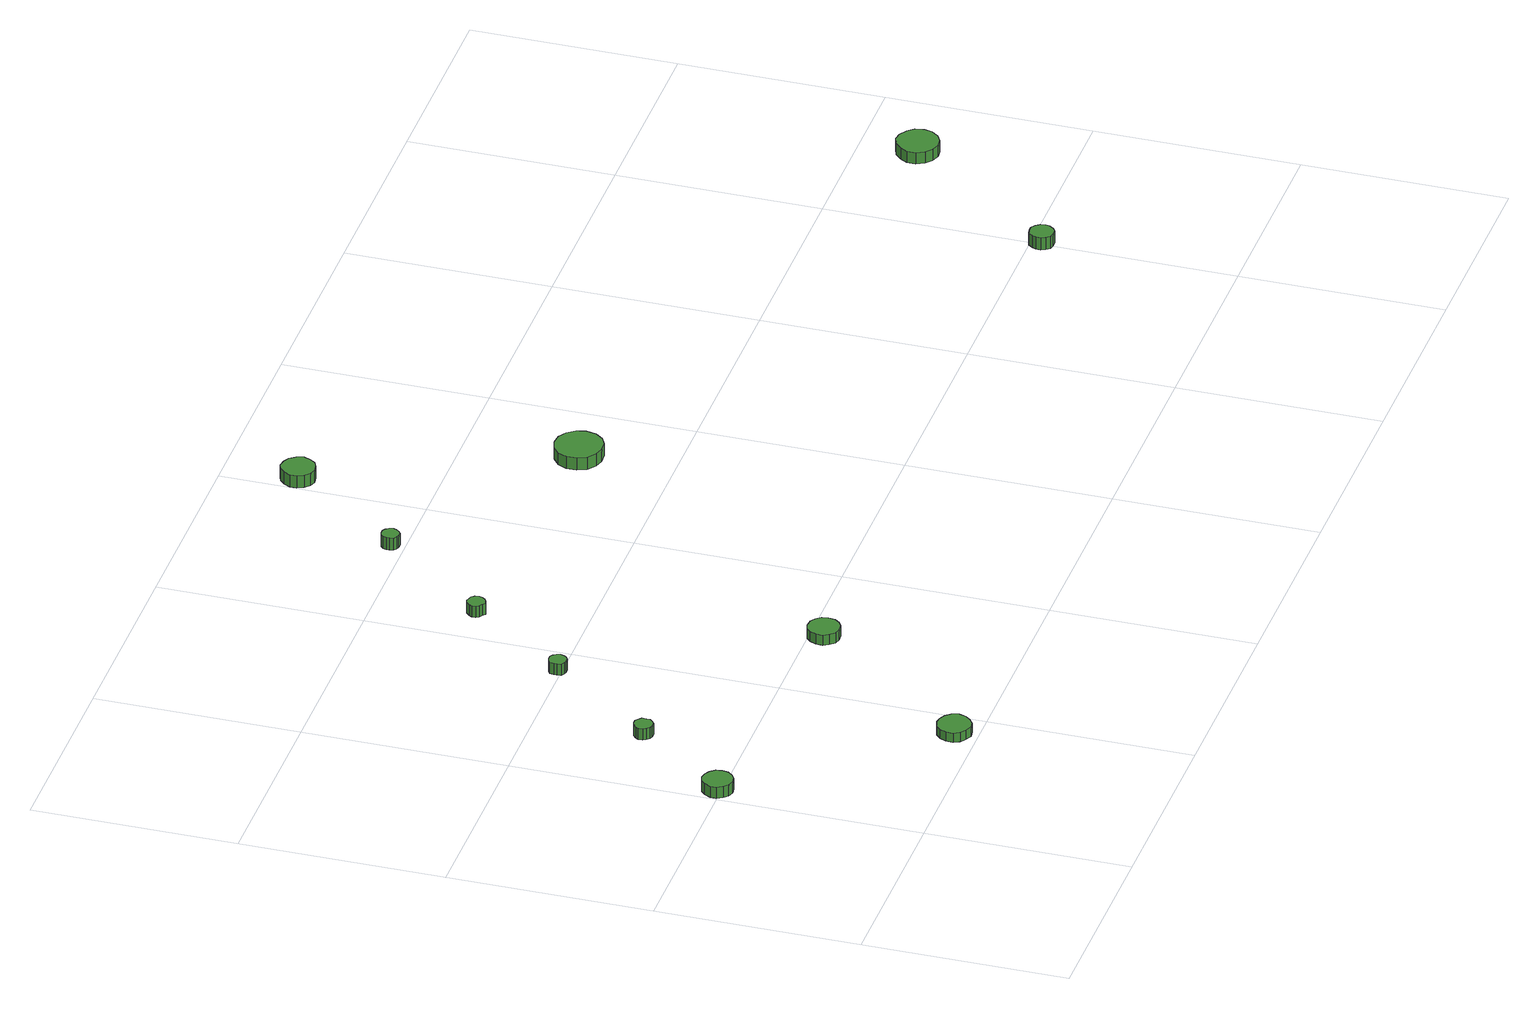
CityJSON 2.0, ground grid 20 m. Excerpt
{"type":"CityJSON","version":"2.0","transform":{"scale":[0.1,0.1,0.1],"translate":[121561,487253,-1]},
"CityObjects":{
"tree1":{"type":"SolitaryVegetationObject","attributes":{"function":"something"},"geometry":[{"type":"MultiSurface","lod":"1","boundaries":[[[0,1,2,3,4,5,6,7,8,9,10,11,12,13,14]],[[15,16,17,18,19,20,21,22,23,24,25,26,27,28,29]],[[0,29,28,1]],[[1,28,27,2]],[[2,27,26,3]],[[3,26,25,4]],[[4,25,24,5]],[[5,24,23,6]],[[6,23,22,7]],[[7,22,21,8]],[[8,21,20,9]],[[9,20,19,10]],[[10,19,18,11]],[[11,18,17,12]],[[12,17,16,13]],[[13,16,15,14]],[[14,15,29,0]]]}]},
"tree2":{"type":"SolitaryVegetationObject","attributes":{"function":"something"},"geometry":[{"type":"MultiSurface","lod":"1","boundaries":[[[30,31,32,33,34,35,36,37,38,39,40,41,42,43,44]],[[45,46,47,48,49,50,51,52,53,54,55,56,57,58,59]],[[30,59,58,31]],[[31,58,57,32]],[[32,57,56,33]],[[33,56,55,34]],[[34,55,54,35]],[[35,54,53,36]],[[36,53,52,37]],[[37,52,51,38]],[[38,51,50,39]],[[39,50,49,40]],[[40,49,48,41]],[[41,48,47,42]],[[42,47,46,43]],[[43,46,45,44]],[[44,45,59,30]]]}]},
"tree3":{"type":"SolitaryVegetationObject","attributes":{"function":"something"},"geometry":[{"type":"MultiSurface","lod":"1","boundaries":[[[60,61,62,63,64,65,66,67,68,69,70,71,72,73,74]],[[75,76,77,78,79,80,81,82,83,84,85,86,87,88,89]],[[60,89,88,61]],[[61,88,87,62]],[[62,87,86,63]],[[63,86,85,64]],[[64,85,84,65]],[[65,84,83,66]],[[66,83,82,67]],[[67,82,81,68]],[[68,81,80,69]],[[69,80,79,70]],[[70,79,78,71]],[[71,78,77,72]],[[72,77,76,73]],[[73,76,75,74]],[[74,75,89,60]]]}]},
"tree4":{"type":"SolitaryVegetationObject","attributes":{"function":"something"},"geometry":[{"type":"MultiSurface","lod":"1","boundaries":[[[90,91,92,93,94,95,96,97,98,99,100,101,102,103,104]],[[105,106,107,108,109,110,111,112,113,114,115,116,117,118,119]],[[90,119,118,91]],[[91,118,117,92]],[[92,117,116,93]],[[93,116,115,94]],[[94,115,114,95]],[[95,114,113,96]],[[96,113,112,97]],[[97,112,111,98]],[[98,111,110,99]],[[99,110,109,100]],[[100,109,108,101]],[[101,108,107,102]],[[102,107,106,103]],[[103,106,105,104]],[[104,105,119,90]]]}]},
"tree5":{"type":"SolitaryVegetationObject","attributes":{"function":"something"},"geometry":[{"type":"MultiSurface","lod":"1","boundaries":[[[120,121,122,123,124,125,126,127,128,129,130,131,132,133,134]],[[135,136,137,138,139,140,141,142,143,144,145,146,147,148,149]],[[120,149,148,121]],[[121,148,147,122]],[[122,147,146,123]],[[123,146,145,124]],[[124,145,144,125]],[[125,144,143,126]],[[126,143,142,127]],[[127,142,141,128]],[[128,141,140,129]],[[129,140,139,130]],[[130,139,138,131]],[[131,138,137,132]],[[132,137,136,133]],[[133,136,135,134]],[[134,135,149,120]]]}]},
"tree6":{"type":"SolitaryVegetationObject","attributes":{"function":"something"},"geometry":[{"type":"MultiSurface","lod":"1","boundaries":[[[150,151,152,153,154,155,156,157,158,159,160,161,162,163,164]],[[165,166,167,168,169,170,171,172,173,174,175,176,177,178,179]],[[150,179,178,151]],[[151,178,177,152]],[[152,177,176,153]],[[153,176,175,154]],[[154,175,174,155]],[[155,174,173,156]],[[156,173,172,157]],[[157,172,171,158]],[[158,171,170,159]],[[159,170,169,160]],[[160,169,168,161]],[[161,168,167,162]],[[162,167,166,163]],[[163,166,165,164]],[[164,165,179,150]]]}]},
"tree7":{"type":"SolitaryVegetationObject","attributes":{"function":"something"},"geometry":[{"type":"MultiSurface","lod":"1","boundaries":[[[180,181,182,183,184,185,186,187,188,189,190,191,192,193,194]],[[195,196,197,198,199,200,201,202,203,204,205,206,207,208,209]],[[180,209,208,181]],[[181,208,207,182]],[[182,207,206,183]],[[183,206,205,184]],[[184,205,204,185]],[[185,204,203,186]],[[186,203,202,187]],[[187,202,201,188]],[[188,201,200,189]],[[189,200,199,190]],[[190,199,198,191]],[[191,198,197,192]],[[192,197,196,193]],[[193,196,195,194]],[[194,195,209,180]]]}]},
"tree8":{"type":"SolitaryVegetationObject","attributes":{"function":"something"},"geometry":[{"type":"MultiSurface","lod":"1","boundaries":[[[210,211,212,213,214,215,216,217,218,219,220,221,222,223,224]],[[225,226,227,228,229,230,231,232,233,234,235,236,237,238,239]],[[210,239,238,211]],[[211,238,237,212]],[[212,237,236,213]],[[213,236,235,214]],[[214,235,234,215]],[[215,234,233,216]],[[216,233,232,217]],[[217,232,231,218]],[[218,231,230,219]],[[219,230,229,220]],[[220,229,228,221]],[[221,228,227,222]],[[222,227,226,223]],[[223,226,225,224]],[[224,225,239,210]]]}]},
"tree9":{"type":"SolitaryVegetationObject","attributes":{"function":"something"},"geometry":[{"type":"MultiSurface","lod":"1","boundaries":[[[240,241,242,243,244,245,246,247,248,249,250,251,252,253,254]],[[255,256,257,258,259,260,261,262,263,264,265,266,267,268,269]],[[240,269,268,241]],[[241,268,267,242]],[[242,267,266,243]],[[243,266,265,244]],[[244,265,264,245]],[[245,264,263,246]],[[246,263,262,247]],[[247,262,261,248]],[[248,261,260,249]],[[249,260,259,250]],[[250,259,258,251]],[[251,258,257,252]],[[252,257,256,253]],[[253,256,255,254]],[[254,255,269,240]]]}]},
"tree10":{"type":"SolitaryVegetationObject","attributes":{"function":"something"},"geometry":[{"type":"MultiSurface","lod":"1","boundaries":[[[270,271,272,273,274,275,276,277,278,279,280,281,282,283,284]],[[285,286,287,288,289,290,291,292,293,294,295,296,297,298,299]],[[270,299,298,271]],[[271,298,297,272]],[[272,297,296,273]],[[273,296,295,274]],[[274,295,294,275]],[[275,294,293,276]],[[276,293,292,277]],[[277,292,291,278]],[[278,291,290,279]],[[279,290,289,280]],[[280,289,288,281]],[[281,288,287,282]],[[282,287,286,283]],[[283,286,285,284]],[[284,285,299,270]]]}]},
"tree11":{"type":"SolitaryVegetationObject","attributes":{"function":"something"},"geometry":[{"type":"MultiSurface","lod":"1","boundaries":[[[300,301,302,303,304,305,306,307,308,309,310,311,312,313,314]],[[315,316,317,318,319,320,321,322,323,324,325,326,327,328,329]],[[300,329,328,301]],[[301,328,327,302]],[[302,327,326,303]],[[303,326,325,304]],[[304,325,324,305]],[[305,324,323,306]],[[306,323,322,307]],[[307,322,321,308]],[[308,321,320,309]],[[309,320,319,310]],[[310,319,318,311]],[[311,318,317,312]],[[312,317,316,313]],[[313,316,315,314]],[[314,315,329,300]]]}]}
},
"vertices":[
[32,204,18],[31,210,18],[27,215,18],[22,218,18],[16,219,18],[10,217,18],[6,213,18],[3,207,18],[3,201,18],[6,195,18],[10,191,18],[16,189,18],[22,190,18],[27,193,18],[31,198,18],[31,198,6],[27,193,6],[22,190,6],[16,189,6],[10,191,6],[6,195,6],[3,201,6],[3,207,6],[6,213,6],[10,217,6],[16,219,6],[22,218,6],[27,215,6],[31,210,6],[32,204,6],
[97,297,18],[97,301,18],[94,304,18],[91,306,18],[87,306,18],[84,305,18],[81,302,18],[79,299,18],[79,295,18],[81,292,18],[84,289,18],[87,288,18],[91,288,18],[94,290,18],[97,293,18],[97,293,6],[94,290,6],[91,288,6],[87,288,6],[84,289,6],[81,292,6],[79,295,6],[79,299,6],[81,302,6],[84,305,6],[87,306,6],[91,306,6],[94,304,6],[97,301,6],[97,297,6],
[191,24,16],[189,31,16],[185,36,16],[179,39,16],[173,40,16],[166,38,16],[161,33,16],[158,27,16],[158,20,16],[161,14,16],[166,10,16],[173,7,16],[179,8,16],[185,12,16],[189,17,16],[189,17,6],[185,12,6],[179,8,6],[173,7,6],[166,10,6],[161,14,6],[158,20,6],[158,27,6],[161,33,6],[166,38,6],[173,40,6],[179,39,6],[185,36,6],[189,31,6],[191,24,6],
[180,404,18],[179,408,18],[177,411,18],[174,413,18],[170,413,18],[167,412,18],[164,410,18],[163,406,18],[163,403,18],[164,399,18],[167,397,18],[170,396,18],[174,396,18],[177,398,18],[179,401,18],[179,401,6],[177,398,6],[174,396,6],[170,396,6],[167,397,6],[164,399,6],[163,403,6],[163,406,6],[164,410,6],[167,412,6],[170,413,6],[174,413,6],[177,411,6],[179,408,6],[180,404,6],
[313,187,17],[312,193,17],[308,198,17],[303,201,17],[296,202,17],[290,200,17],[286,196,17],[283,190,17],[283,183,17],[286,178,17],[290,173,17],[296,171,17],[303,172,17],[308,175,17],[312,180,17],[312,180,6],[308,175,6],[303,172,6],[296,171,6],[290,173,6],[286,178,6],[283,183,6],[283,190,6],[286,196,6],[290,200,6],[296,202,6],[303,201,6],[308,198,6],[312,193,6],[313,187,6],
[254,505,18],[253,509,18],[251,512,18],[248,513,18],[244,514,18],[241,513,18],[238,510,18],[236,507,18],[236,503,18],[238,500,18],[241,498,18],[244,496,18],[248,497,18],[251,499,18],[253,502,18],[253,502,6],[251,499,6],[248,497,6],[244,496,6],[241,498,6],[238,500,6],[236,503,6],[236,507,6],[238,510,6],[241,513,6],[244,514,6],[248,513,6],[251,512,6],[253,509,6],[254,505,6],
[332,611,25],[331,615,25],[329,618,25],[326,620,25],[322,620,25],[319,619,25],[316,616,25],[315,613,25],[315,610,25],[316,606,25],[319,604,25],[322,603,25],[326,603,25],[329,605,25],[331,608,25],[331,608,12],[329,605,12],[326,603,12],[322,603,12],[319,604,12],[316,606,12],[315,610,12],[315,613,12],[316,616,12],[319,619,12],[322,620,12],[326,620,12],[329,618,12],[331,615,12],[332,611,12],
[424,725,26],[422,732,26],[418,738,26],[412,741,26],[405,742,26],[399,740,26],[394,735,26],[391,729,26],[391,722,26],[394,716,26],[399,711,26],[405,709,26],[412,710,26],[418,713,26],[422,719,26],[422,719,13],[418,713,13],[412,710,13],[405,709,13],[399,711,13],[394,716,13],[391,722,13],[391,729,13],[394,735,13],[399,740,13],[405,742,13],[412,741,13],[418,738,13],[422,732,13],[424,725,13],
[545,490,24],[543,499,24],[537,507,24],[529,512,24],[519,513,24],[510,510,24],[502,504,24],[498,495,24],[498,485,24],[502,476,24],[510,470,24],[519,467,24],[529,468,24],[537,472,24],[543,480,24],[543,480,11],[537,472,11],[529,468,11],[519,467,11],[510,470,11],[502,476,11],[498,485,11],[498,495,11],[502,504,11],[510,510,11],[519,513,11],[529,512,11],[537,507,11],[543,499,11],[545,490,11],
[1010,188,22],[1009,193,22],[1006,197,22],[1002,200,22],[997,200,22],[992,199,22],[989,195,22],[987,191,22],[987,186,22],[989,182,22],[992,178,22],[997,177,22],[1002,177,22],[1006,180,22],[1009,184,22],[1009,184,9],[1006,180,9],[1002,177,9],[997,177,9],[992,178,9],[989,182,9],[987,186,9],[987,191,9],[989,195,9],[992,199,9],[997,200,9],[1002,200,9],[1006,197,9],[1009,193,9],[1010,188,9],
[1133,342,23],[1131,351,23],[1126,357,23],[1118,362,23],[1110,363,23],[1102,360,23],[1096,354,23],[1092,347,23],[1092,338,23],[1096,330,23],[1102,325,23],[1110,322,23],[1118,323,23],[1126,327,23],[1131,334,23],[1131,334,11],[1126,327,11],[1118,323,11],[1110,322,11],[1102,325,11],[1096,330,11],[1092,338,11],[1092,347,11],[1096,354,11],[1102,360,11],[1110,363,11],[1118,362,11],[1126,357,11],[1131,351,11],[1133,342,11]
]}
